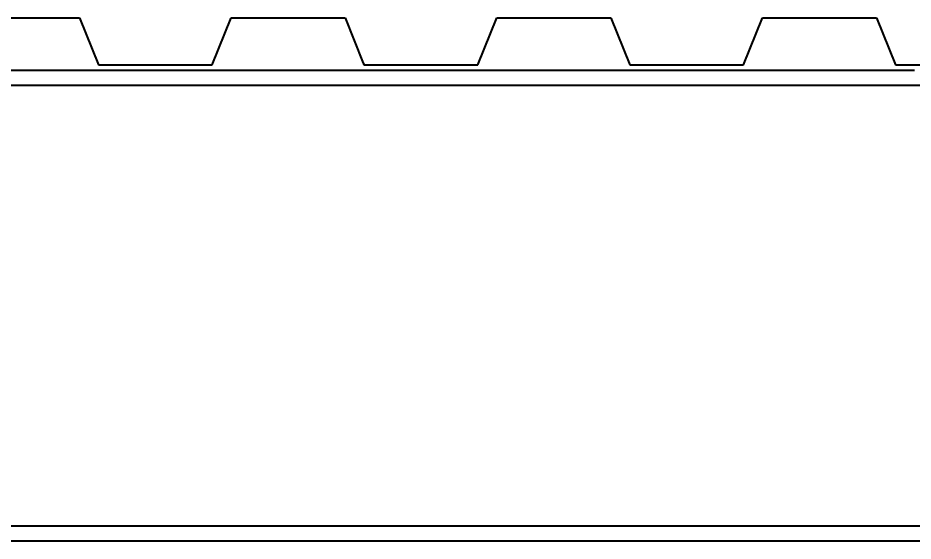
# Model space of a CAD drawing. Header units: metres. Extents: x 78 to 178, y -74 to 157.
# Drawn here: x 120.408 to 121.359, y -59.872 to -59.317 of the extents above; entities that cross this region are included whole.
import ezdxf

# ---------------------------------------------------------------- set-up
doc = ezdxf.new("R2010")
doc.units = ezdxf.units.M
doc.layers.add('Cortes', color=7, linetype='Continuous', lineweight=40)

msp = doc.modelspace()

# ---------------------------------------------------------------- linework, layer by layer
at = {"layer": 'Cortes'}
for p, q in [((120.35217, -59.31651), (120.47321, -59.31651)), ((120.47321, -59.31651), (120.49338, -59.36651)), ((120.61441, -59.36651), (120.63459, -59.31651)), ((120.63459, -59.31651), (120.75562, -59.31651)), ((120.75562, -59.31651), (120.77499, -59.36452)), ((120.89683, -59.36651), (120.917, -59.31651)), ((120.917, -59.31651), (121.03804, -59.31651)), ((121.03804, -59.31651), (121.05821, -59.36651)), ((121.17924, -59.36651), (121.19941, -59.31651)), ((121.19941, -59.31651), (121.32045, -59.31651)), ((121.32045, -59.31651), (121.34062, -59.36651)), ((120.49338, -59.36651), (120.61441, -59.36651)), ((120.77499, -59.36452), (120.77579, -59.36651)), ((120.77579, -59.36651), (120.89683, -59.36651)), ((121.05821, -59.36651), (121.17924, -59.36651)), ((121.34062, -59.36651), (121.46166, -59.36651)), ((120.75776, -59.37224), (120.21097, -59.37224)), ((121.36105, -59.37224), (120.75776, -59.37224)), ((121.41795, -59.38824), (119.59915, -59.38824)), ((125.07105, -59.85624), (117.76795, -59.85624)), ((121.85354, -59.87224), (120.02514, -59.87224))]:
    msp.add_line(p, q, dxfattribs=at)

doc.saveas('drawing.dxf')
